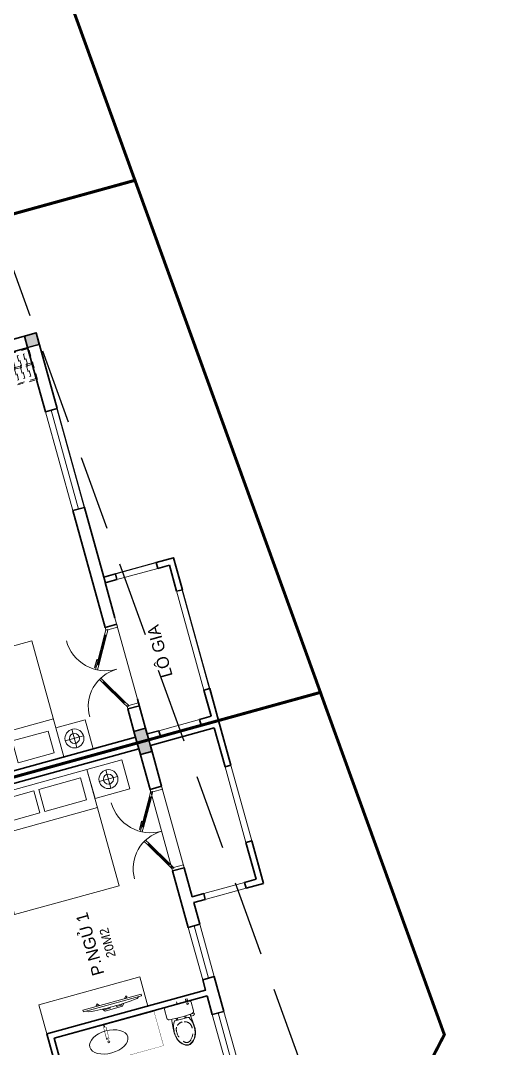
# Model space of a CAD drawing. Header units: metres. Extents: x 568336 to 569219, y 2065964 to 2066430.
# Drawn here: x 568561.94 to 568569.72, y 2066332.83 to 2066349.87 of the extents above; entities that cross this region are included whole.
import ezdxf

# ---------------------------------------------------------------- set-up
doc = ezdxf.new("R2010")
doc.units = ezdxf.units.M
for name, pattern in [('$AUDIT_BAD_LTYPE2', [0]), ('CENTER', [2, 1.25, -0.25, 0.25, -0.25]), ('HIDDEN', [0.375, 0.25, -0.125]), ('X-5M-G-MB PHONGNGU$0$HIDDEN2', [0.1875, 0.125, -0.0625]), ('xref-thap C (mb tang 32-2)$0$HIDDEN', [0.375, 0.25, -0.125])]:
    doc.linetypes.add(name, pattern=pattern)
doc.layers.get('0').update_dxf_attribs({"linetype": 'CONTINUOUS'})
doc.layers.get('DEFPOINTS').update_dxf_attribs({"linetype": 'CONTINUOUS'})
doc.layers.add('-AREA', color=2, linetype='CONTINUOUS', plot=False)
for name, color, linetype, lineweight in [('-CENTER', 143, 'CENTER', 13), ('-CONCRETE', 1, 'CONTINUOUS', 35), ('-DOOR', 137, 'CONTINUOUS', 9), ('-FURNITURE', 46, 'CONTINUOUS', 9), ('-LINE1', 7, 'CONTINUOUS', 18), ('-TEXT', 7, 'CONTINUOUS', 15), ('-WALL', 4, 'CONTINUOUS', 35), ('TEXT25', 2, 'CONTINUOUS', 13)]:
    doc.layers.add(name, color=color, linetype=linetype, lineweight=lineweight)
for name, color, linetype in [('-RANH GIOI LO DAT', 12, 'CONTINUOUS'), ('APOLIC', 7, 'CONTINUOUS'), ('RANHGIOI', 2, 'HIDDEN')]:
    doc.layers.add(name, color=color, linetype=linetype)
doc.styles.add('SVN_AVO_thuong', font='')
doc.styles.add('T1', font='', dxfattribs={"height": 200})
doc.styles.add('vnavanth', font='', dxfattribs={"width": 0.8})
doc.styles.get('SVN_AVO_thuong').set_extended_font_data('SVN-Avo')
doc.styles.get('T1').set_extended_font_data('VNgeometric Light')
doc.styles.get('vnavanth').set_extended_font_data('.VnAvantH')

# ---------------------------------------------------------------- blocks, each defined once
blk = doc.blocks.new('A$C8a974c9c')
for p, q in [((1750, 2957), (1750, 2643)), ((1593, 2800), (1908, 2800)), ((1343, 2500), (1343, 700)), ((1750, 243), (1750, 557)), ((1593, 400), (1908, 400))]:
    blk.add_line(p, q)
for points in [[(2000, 3100), (1500, 3100), (1500, 2500), (2000, 2500)], [(1891, 2360), (1514, 2360), (1514, 1643), (1891, 1643)], [(1891, 840), (1514, 840), (1514, 1558), (1891, 1558)], [(2000, 100), (1500, 100), (1500, 700), (2000, 700)]]:
    blk.add_lwpolyline(points, close=True)
blk.add_lwpolyline([(2000, 2500), (0, 2500), (0, 700), (2000, 700), (2000, 2500)])
for centre, radius in [((1750, 2800), 157), ((1750, 2800), 82.4), ((1750, 400), 157), ((1750, 400), 82.4)]:
    blk.add_circle(centre, radius)
blk = doc.blocks.new('XR.MB.LM123$0$tvi 1')
blk.add_lwpolyline([(29, 0), (29, -1000), (0, -1000), (0, 0)], close=True)
for points in [[(29, -50), (52, -81)], [(-24, -236), (-39, -252)], [(0, -285), (-39, -252)], [(0, -256), (-24, -236)], [(70, -315), (111, -350), (111, -650), (70, -685)], [(89, -446), (89, -360), (71, -345)], [(89, -446), (73, -446)], [(89, -554), (89, -640), (71, -655)], [(89, -554), (73, -554)], [(0, -715), (-39, -748)], [(-24, -764), (-39, -748)], [(0, -744), (-24, -764)], [(29, -950), (52, -919)]]:
    blk.add_lwpolyline(points)
blk.add_arc((-4025, -500), 4099, 354.1311, 5.8689)
blk = doc.blocks.new('A$C18091ED7')
for p, q in [((0, -42), (0, 0)), ((146, -27), (179, -27)), ((146, -27), (146, -30)), ((146, -30), (166, -30)), ((153, -37), (146, -30)), ((152, 0), (152, -27)), ((152, 0), (179, 0)), ((153, -37), (166, -37)), ((153, -40), (153, -37)), ((153, -40), (178, -40)), ((153, -40), (178, -40)), ((153, -40), (153, -42)), ((185, -30), (166, -30)), ((178, -37), (166, -37)), ((185, -30), (178, -37)), ((178, -37), (178, -40)), ((178, -40), (178, -42)), ((179, 0), (179, -27)), ((179, -27), (185, -27)), ((185, -27), (185, -30)), ((-83, -267), (-83, -300)), ((-83, -278), (-83, -288)), ((-61, -290), (-83, -290)), ((-63, -265), (-81, -265)), ((-61, -267), (-61, -300)), ((61, -267), (61, -300)), ((61, -290), (83, -290)), ((63, -265), (81, -265)), ((83, -267), (83, -300)), ((83, -278), (83, -288)), ((165, -262), (165, -290)), ((168, -260), (228, -260)), ((168, -292), (207, -292)), ((231, -274), (231, -262))]:
    blk.add_line(p, q)
for points in [[(230, -219, -0.137407), (225, -235), (222, -241, -0.236081), (198, -255, -0.051961), (-198, -255, -0.236081), (-222, -241), (-225, -235, -0.137407), (-230, -219), (-230, -72, -0.198912), (-226, -63), (-209, -46, -0.198912), (-200, -42), (0, -42), (200, -42, -0.198912), (209, -46), (226, -63, -0.198912), (230, -72)], [(144, -619, -0.212405), (26, -734, -0.027685), (-1, -739, -0.022279), (-26, -734, -0.212405), (-144, -619, -0.142796), (-167, -428, -0.093005), (-128, -309, -0.256439), (-111, -300), (0, -300), (111, -300, -0.256439), (128, -309, -0.093005), (167, -428, -0.142796)]]:
    blk.add_lwpolyline(points, format="xyb", close=True)
at = {"linetype": 'xref-thap C (mb tang 32-2)$0$HIDDEN', "ltscale": 100}
blk.add_lwpolyline([(61, -669, -0.199031), (0, -699, -0.199031), (-61, -669, -0.218924), (-132, -478, -0.153791), (-112, -404, -0.236701), (0, -348, -0.236701), (112, -404, -0.153791), (132, -478, -0.218924)], format="xyb", close=True, dxfattribs=at)
blk.add_circle((166, -78), 13.9)
for centre, radius, start, end in [((-81, -267), 1.98, 90, 180), ((-63, -267), 1.98, 0, 90), ((63, -267), 1.98, 90, 180), ((81, -267), 1.98, 0, 90), ((168, -262), 2.47, 90, 180), ((168, -290), 2.47, 180, 270), ((207, -277), 15.5, 270, 306.4659), ((168, -225), 80.1, 306.4659, 320.3123), ((228, -274), 2.47, 320.3123, 0)]:
    blk.add_arc(centre, radius, start, end)
for points in [[(-156, -259), (-157, -267), (-164, -328), (-169, -385), (-184, -528), (-136, -679), (-50, -735), (-20, -741), (0, -744)], [(156, -259), (157, -267), (164, -328), (169, -385), (184, -528), (136, -679), (50, -735), (20, -741), (0, -744)]]:
    blk.add_open_spline(points, degree=3, knots=[130.613938, 130.613938, 130.613938, 130.613938, 152.852109, 311.129351, 417.703951, 561.383393, 697.692632, 710.812262, 710.812262, 710.812262, 710.812262])
blk = doc.blocks.new('Sink_Cicle')
blk.add_lwpolyline([(17, -50), (-17, -50), (-18, -252), (17, -252)], close=True)
blk.add_circle((0, -300), 17.5)
at = {"layer": 'DEFPOINTS'}
blk.add_line((0, -100), (0, 0), dxfattribs=at)
blk.add_wipeout([(17, -50), (-17, -50), (-18, -252), (17, -252)])
at = {"layer": '-FURNITURE', "linetype": 'Continuous'}
blk.add_ellipse((0, -300), major_axis=(-325, 0), ratio=0.584615, dxfattribs=at)
blk.add_line((-18, -237), (17, -237))
blk = doc.blocks.new('*U240')
at = {"ltscale": 300}
blk.add_lwpolyline([(0, 0), (1709, 0), (1709, -600), (0, -600)], close=True, dxfattribs=at)
blk.add_wipeout([(0, 0), (1709, 0), (1709, -600), (0, -600)], dxfattribs=at)
blk.add_blockref('Sink_Cicle', (855, 0), dxfattribs=at)
blk = doc.blocks.new('A$C5C575821')
at = {"layer": '-CONCRETE'}
h = blk.add_hatch(color=256, dxfattribs=at)
h.dxf.hatch_style = 1
h.paths.add_polyline_path([(0, 200), (0, 0), (200, 0), (200, 200)])
blk.add_lwpolyline([(0, 0), (200, 0), (200, 200), (0, 200)], close=True, dxfattribs=at)
blk = doc.blocks.new('*U220')
at = {"ltscale": 0.3}
for points in [[(883, 0, 0.414214), (50, 833, 0.414214)], [(883, 0, -0.414214), (1672, 789, -0.414214)]]:
    blk.add_lwpolyline(points, format="xyb", dxfattribs=at)
for points in [[(579, 338), (726, 423), (740, 399), (716, 384), (705, 404), (582, 333)], [(0, 0), (50, 0), (50, -40), (60, -40), (60, -246), (0, -246)], [(1722, 0), (1672, 0), (1672, -40), (1662, -40), (1662, -246), (1722, -246)]]:
    blk.add_lwpolyline(points, close=True)
for points in [[(687, 368), (137, 50)], [(685, 367), (705, 332), (792, 382), (772, 417), (685, 367)], [(1075, 344), (1055, 310), (969, 360), (989, 394), (1075, 344)], [(1073, 346), (1585, 50)], [(137, 50), (157, 15), (70, -35), (50, 0), (137, 50)], [(1585, 50), (1565, 15), (1652, -35), (1672, 0), (1585, 50)]]:
    blk.add_lwpolyline(points)
at = {"layer": 'APOLIC', "linetype": '$AUDIT_BAD_LTYPE2'}
for p, q in [((147, 33), (695, 349)), ((705, 332), (157, 15)), ((1055, 310), (1565, 15)), ((1575, 33), (1065, 327))]:
    blk.add_line(p, q, dxfattribs=at)
blk = doc.blocks.new('M11-T2')
at = {"layer": '-DOOR'}
for p, q in [((199594, -434592), (198694, -434592)), ((200194, -434592), (201094, -434592))]:
    blk.add_line(p, q, dxfattribs=at)
for points in [[(198694, -434492), (199594, -434492), (199594, -434692), (198694, -434692)], [(200194, -434492), (201094, -434492), (201094, -434692), (200194, -434692)], [(203465, -434492), (202065, -434492), (202065, -434692), (203465, -434692)]]:
    blk.add_lwpolyline(points, close=True, dxfattribs=at)
at = {"layer": '-FURNITURE'}
blk.add_lwpolyline([(200015, -431764), (200515, -431764), (200515, -433503), (200015, -433503)], dxfattribs=at)
at = {"layer": '-LINE1'}
for points in [[(201565, -434889), (201465, -434889), (201465, -435589), (201565, -435589)], [(202197, -435889), (203497, -435889), (203497, -435789), (202197, -435789)]]:
    blk.add_lwpolyline(points, close=True, dxfattribs=at)
at = {"layer": '-RANH GIOI LO DAT', "linetype": 'HIDDEN', "ltscale": 10, "const_width": 50}
blk.add_lwpolyline([(198250, -438106), (204265, -437640), (204265, -416359), (193265, -416359), (193265, -433492)], close=True, dxfattribs=at)
at = {"layer": '-WALL'}
for p, q in [((204265, -435889), (204265, -419864)), ((200015, -431764), (199265, -431764)), ((199915, -434492), (199594, -434492)), ((199594, -434692), (199594, -434492)), ((200194, -434692), (200194, -434492)), ((202065, -434492), (201094, -434492)), ((202065, -434692), (202065, -434492)), ((203465, -434492), (203465, -434692)), ((200194, -434692), (199594, -434692)), ((201565, -434692), (202065, -434692)), ((203465, -434692), (204165, -434692)), ((204165, -435789), (204165, -434692)), ((201465, -434889), (201565, -434889)), ((201465, -435589), (201465, -435889)), ((201465, -435589), (201565, -435589)), ((201565, -435589), (201565, -435789)), ((201565, -435789), (202197, -435789)), ((202197, -435789), (202197, -435889)), ((203497, -435789), (204165, -435789)), ((203497, -435792), (203497, -435892)), ((201465, -435889), (202197, -435889)), ((203497, -435889), (204265, -435889))]:
    blk.add_line(p, q, dxfattribs=at)
for points in [[(203465, -434492), (204165, -434492), (204165, -430164)], [(200194, -434492), (200015, -434492), (200015, -431764)], [(201094, -434492), (201094, -434692), (201465, -434692), (201465, -434889)], [(201565, -434889), (201565, -434692), (202065, -434692)]]:
    blk.add_lwpolyline(points, dxfattribs=at)
at = {"layer": '-DOOR', "xscale": -0.813008130081301, "yscale": 0.813008130081301, "zscale": 0.8130081300813009}
blk.add_blockref('*U220', (203465, -434492), dxfattribs=at)
at = {"layer": '-FURNITURE', "xscale": -1, "rotation": 180}
blk.add_blockref('A$C8a974c9c', (202065, -431075), dxfattribs=at)
at = {"layer": '-FURNITURE', "extrusion": (0, 0, -1), "xscale": -1, "rotation": 180.0036897224084}
blk.add_blockref('XR.MB.LM123$0$tvi 1', (-200235, -433446), dxfattribs=at)
at = {"layer": '-FURNITURE', "rotation": 270}
blk.add_blockref('A$C18091ED7', (199957, -433979), dxfattribs=at)
at = {"layer": '-WALL'}
blk.add_blockref('A$C5C575821', (204065, -434692), dxfattribs=at)
at = {"layer": '-TEXT', "color": 2, "style": 'vnavanth'}
blk.add_text('p.ngñ 1', height=200, dxfattribs=at).set_placement((200725, -432950))
at = {"layer": 'TEXT25', "style": 'T1'}
blk.add_text('20M2', height=150, rotation=360, dxfattribs=at).set_placement((200952, -433212))
at = {"layer": '-FURNITURE', "extrusion": (0, 0, -1), "xscale": -1, "zscale": -1, "rotation": 90}
blk.add_blockref('*U240', (-199915, -431864), dxfattribs=at)
at = {"layer": '-WALL'}
for p, q in [((199915, -431864), (199265, -431864)), ((199915, -434492), (199915, -431864))]:
    blk.add_line(p, q, dxfattribs=at)
blk = doc.blocks.new('*U233')
at = {"linetype": 'X-5M-G-MB PHONGNGU$0$HIDDEN2'}
for points in [[(0, 600), (0, 0), (2119, 0), (2119, 600)], [(2099, 580), (2099, 20), (20, 20), (20, 580)], [(2099, 287), (2099, 313), (20, 313), (20, 287)], [(114, 319), (109, 319), (109, 280), (114, 280)], [(228, 319), (223, 319), (223, 280), (228, 280)], [(342, 319), (337, 319), (337, 280), (342, 280)], [(456, 319), (451, 319), (451, 280), (456, 280)], [(570, 319), (565, 319), (565, 280), (570, 280)], [(684, 319), (679, 319), (679, 280), (684, 280)], [(798, 319), (793, 319), (793, 280), (798, 280)], [(912, 319), (907, 319), (907, 280), (912, 280)], [(1026, 319), (1021, 319), (1021, 280), (1026, 280)], [(1140, 319), (1135, 319), (1135, 280), (1140, 280)], [(1254, 319), (1249, 319), (1249, 280), (1254, 280)], [(1368, 319), (1363, 319), (1363, 280), (1368, 280)], [(1482, 319), (1477, 319), (1477, 280), (1482, 280)], [(1596, 319), (1591, 319), (1591, 280), (1596, 280)], [(1710, 319), (1705, 319), (1705, 280), (1710, 280)], [(1824, 319), (1819, 319), (1819, 280), (1824, 280)], [(1938, 319), (1933, 319), (1933, 280), (1938, 280)], [(2052, 319), (2047, 319), (2047, 280), (2052, 280)]]:
    blk.add_lwpolyline(points, close=True, dxfattribs=at)
for points in [[(122, 313), (122, 515), (100, 515), (100, 313)], [(236, 313), (236, 515), (214, 515), (214, 313)], [(350, 313), (350, 515), (328, 515), (328, 313)], [(464, 313), (464, 515), (442, 515), (442, 313)], [(578, 313), (578, 515), (556, 515), (556, 313)], [(692, 313), (692, 515), (670, 515), (670, 313)], [(806, 313), (806, 515), (784, 515), (784, 313)], [(920, 313), (920, 515), (898, 515), (898, 313)], [(1034, 313), (1034, 515), (1012, 515), (1012, 313)], [(1148, 313), (1148, 515), (1126, 515), (1126, 313)], [(1262, 313), (1262, 515), (1240, 515), (1240, 313)], [(1376, 313), (1376, 515), (1354, 515), (1354, 313)], [(1490, 313), (1490, 515), (1468, 515), (1468, 313)], [(1604, 313), (1604, 515), (1582, 515), (1582, 313)], [(1718, 313), (1718, 515), (1696, 515), (1696, 313)], [(1832, 313), (1832, 515), (1810, 515), (1810, 313)], [(1946, 313), (1946, 515), (1924, 515), (1924, 313)], [(2060, 313), (2060, 515), (2038, 515), (2038, 313)], [(100, 287), (100, 92), (122, 92), (122, 287)], [(214, 287), (214, 92), (236, 92), (236, 287)], [(328, 287), (328, 92), (350, 92), (350, 287)], [(442, 287), (442, 92), (464, 92), (464, 287)], [(556, 287), (556, 92), (578, 92), (578, 287)], [(670, 287), (670, 92), (692, 92), (692, 287)], [(784, 287), (784, 92), (806, 92), (806, 287)], [(898, 287), (898, 92), (920, 92), (920, 287)], [(1012, 287), (1012, 92), (1034, 92), (1034, 287)], [(1126, 287), (1126, 92), (1148, 92), (1148, 287)], [(1240, 287), (1240, 92), (1262, 92), (1262, 287)], [(1354, 287), (1354, 92), (1376, 92), (1376, 287)], [(1468, 287), (1468, 92), (1490, 92), (1490, 287)], [(1582, 287), (1582, 92), (1604, 92), (1604, 287)], [(1696, 287), (1696, 92), (1718, 92), (1718, 287)], [(1810, 287), (1810, 92), (1832, 92), (1832, 287)], [(1924, 287), (1924, 92), (1946, 92), (1946, 287)], [(2038, 287), (2038, 92), (2060, 92), (2060, 287)]]:
    blk.add_lwpolyline(points, dxfattribs=at)
blk = doc.blocks.new('*U173')
at = {"ltscale": 0.3}
for points in [[(883, 0, 0.414214), (50, 833, 0.414214)], [(883, 0, -0.414214), (1672, 789, -0.414214)]]:
    blk.add_lwpolyline(points, format="xyb", dxfattribs=at)
for points in [[(579, 338), (726, 423), (740, 399), (716, 384), (705, 404), (582, 333)], [(0, 0), (50, 0), (50, -40), (60, -40), (60, -246), (0, -246)], [(1722, 0), (1672, 0), (1672, -40), (1662, -40), (1662, -246), (1722, -246)]]:
    blk.add_lwpolyline(points, close=True)
for points in [[(687, 368), (137, 50)], [(685, 367), (705, 332), (792, 382), (772, 417), (685, 367)], [(1075, 344), (1055, 310), (969, 360), (989, 394), (1075, 344)], [(1073, 346), (1585, 50)], [(137, 50), (157, 15), (70, -35), (50, 0), (137, 50)], [(1585, 50), (1565, 15), (1652, -35), (1672, 0), (1585, 50)]]:
    blk.add_lwpolyline(points)
at = {"layer": 'APOLIC', "linetype": '$AUDIT_BAD_LTYPE2'}
for p, q in [((147, 33), (695, 349)), ((705, 332), (157, 15)), ((1055, 310), (1565, 15)), ((1575, 33), (1065, 327))]:
    blk.add_line(p, q, dxfattribs=at)
blk = doc.blocks.new('G1600')
for p, q in [((137477, -212827), (139077, -212827)), ((137228, -213392), (137228, -213077)), ((139326, -213392), (139326, -213077)), ((137385, -213234), (137070, -213234)), ((139169, -213234), (139484, -213234))]:
    blk.add_line(p, q)
blk.add_lwpolyline([(137477, -213484), (137477, -211484), (139077, -211484), (139077, -213484), (137477, -213484)])
for points in [[(136977, -213484), (136977, -212984), (137477, -212984), (137477, -213484)], [(139577, -213484), (139577, -212984), (139077, -212984), (139077, -213484)], [(137617, -213375), (137617, -212999), (138235, -212999), (138235, -213375)], [(138937, -213375), (138937, -212999), (138320, -212999), (138320, -213375)]]:
    blk.add_lwpolyline(points, close=True)
for centre, radius in [((137228, -213234), 157), ((137228, -213234), 82.4), ((139326, -213234), 157), ((139326, -213234), 82.4)]:
    blk.add_circle(centre, radius)
blk = doc.blocks.new('M29-T2')
at = {"layer": '-AREA'}
blk.add_lwpolyline([(195185, -835944), (197985, -835944), (197985, -834744), (202185, -834744), (202185, -830617), (203184, -830617), (203184, -825117), (202185, -825117), (202185, -819916), (195185, -819916)], close=True, dxfattribs=at)
at = {"layer": '-DOOR'}
blk.add_lwpolyline([(199182, -834544), (200882, -834544), (200882, -834744), (199182, -834744)], close=True, dxfattribs=at)
for points in [[(197283, -834744), (195883, -834744)], [(199182, -834644), (200882, -834644)]]:
    blk.add_lwpolyline(points, dxfattribs=at)
at = {"layer": '-LINE1'}
for points in [[(195185, -834944), (195185, -835644)], [(195285, -835644), (195285, -834944)], [(197885, -835644), (197885, -834944)], [(197985, -834944), (197985, -835644)], [(197441, -835844), (195735, -835844)], [(195735, -835944), (197441, -835944)]]:
    blk.add_lwpolyline(points, dxfattribs=at)
at = {"layer": '-RANH GIOI LO DAT', "linetype": 'HIDDEN', "ltscale": 10, "const_width": 50}
blk.add_lwpolyline([(195185, -837693), (204185, -836996), (204185, -816412), (195185, -816412)], close=True, dxfattribs=at)
at = {"layer": '-WALL'}
for p, q in [((195185, -819916), (195185, -835286)), ((195285, -830217), (195285, -834544)), ((201985, -834559), (201985, -830217)), ((202185, -834744), (202185, -830317)), ((195279, -834544), (195771, -834544)), ((197171, -834544), (199182, -834544)), ((200882, -834544), (201985, -834544)), ((195185, -834944), (195185, -834744)), ((195276, -834744), (195883, -834744)), ((195285, -834944), (195285, -834744)), ((197283, -834744), (197891, -834744)), ((197879, -834744), (199182, -834744)), ((197885, -834944), (197885, -834744)), ((197985, -834944), (197985, -834744)), ((200882, -834744), (202185, -834744)), ((195285, -834944), (195185, -834944)), ((197885, -834944), (197985, -834944)), ((195285, -835644), (195185, -835644)), ((195185, -835944), (195185, -835644)), ((195285, -835844), (195285, -835644)), ((197885, -835644), (197985, -835644)), ((197885, -835844), (197885, -835644)), ((197985, -835944), (197985, -835644)), ((195735, -835844), (195285, -835844)), ((195291, -835844), (195735, -835844)), ((195735, -835944), (195735, -835844)), ((197435, -835944), (197435, -835844)), ((197435, -835844), (197885, -835844)), ((195183, -835944), (195735, -835944)), ((195735, -835944), (195185, -835944)), ((197435, -835944), (197985, -835944))]:
    blk.add_line(p, q, dxfattribs=at)
for points in [[(195771, -834744), (195771, -834544)], [(197171, -834744), (197171, -834544)], [(199182, -834744), (199182, -834544)], [(200882, -834744), (200882, -834544)], [(195735, -835944), (195735, -835844)]]:
    blk.add_lwpolyline(points, dxfattribs=at)
at = {"layer": '-DOOR', "xscale": -0.8130081300813008, "yscale": 0.8130081300813008, "zscale": 0.8130081300813008}
blk.add_blockref('*U173', (197171, -834544), dxfattribs=at)
at = {"layer": '-FURNITURE', "rotation": 270}
blk.add_blockref('G1600', (408769, -694238), dxfattribs=at)
at = {"layer": '-FURNITURE', "extrusion": (0, 0, -1), "xscale": -0.916666666665974, "yscale": 0.916666666665974, "zscale": -0.916666666665974, "rotation": 270}
blk.add_blockref('*U233', (-201985, -834559), dxfattribs=at)
at = {"layer": '-WALL', "xscale": -1}
for p in [(195385, -834744), (202185, -834744)]:
    blk.add_blockref('A$C5C575821', p, dxfattribs=at)
at = {"layer": 'TEXT25', "style": 'SVN_AVO_thuong'}
blk.add_text('LÔ GIA', height=200, rotation=0.1718, dxfattribs=at).set_placement((196104, -835411))
blk = doc.blocks.new('M30-T2')
at = {"layer": '-RANH GIOI LO DAT', "linetype": 'HIDDEN', "ltscale": 10, "const_width": 50}
blk.add_lwpolyline([(204199, -903242), (204199, -883354), (195199, -883354), (195199, -903938)], close=True, dxfattribs=at)

msp = doc.modelspace()

# ---------------------------------------------------------------- block references
at = {"layer": '-WALL', "color": 2, "true_color": 0xf1eb1f, "xscale": 0.001, "yscale": 0.001, "zscale": 0.001, "rotation": 105.4590240769039}
msp.add_blockref('M11-T2', (568199.547, 2066025.207), dxfattribs=at)

# ---------------------------------------------------------------- next in the draw order: block references
at = {"layer": '-CENTER', "xscale": 0.001, "yscale": 0.001, "zscale": 0.001, "rotation": 105.4590240790866}
msp.add_blockref('M29-T2', (567811.548, 2065927.325), dxfattribs=at)

# ---------------------------------------------------------------- next in the draw order: block references
at = {"layer": '-CENTER', "xscale": 0.001, "yscale": 0.001, "zscale": 0.001, "rotation": 105.4590240816413}
msp.add_blockref('M30-T2', (567744.632, 2065918.142), dxfattribs=at)

# ---------------------------------------------------------------- next in the draw order: linework, layer by layer
at = {"layer": 'RANHGIOI', "color": 12, "ltscale": 5}
msp.add_line((568554.656, 2066365.553), (568569.722, 2066323.895), dxfattribs=at)

doc.saveas('drawing.dxf')
